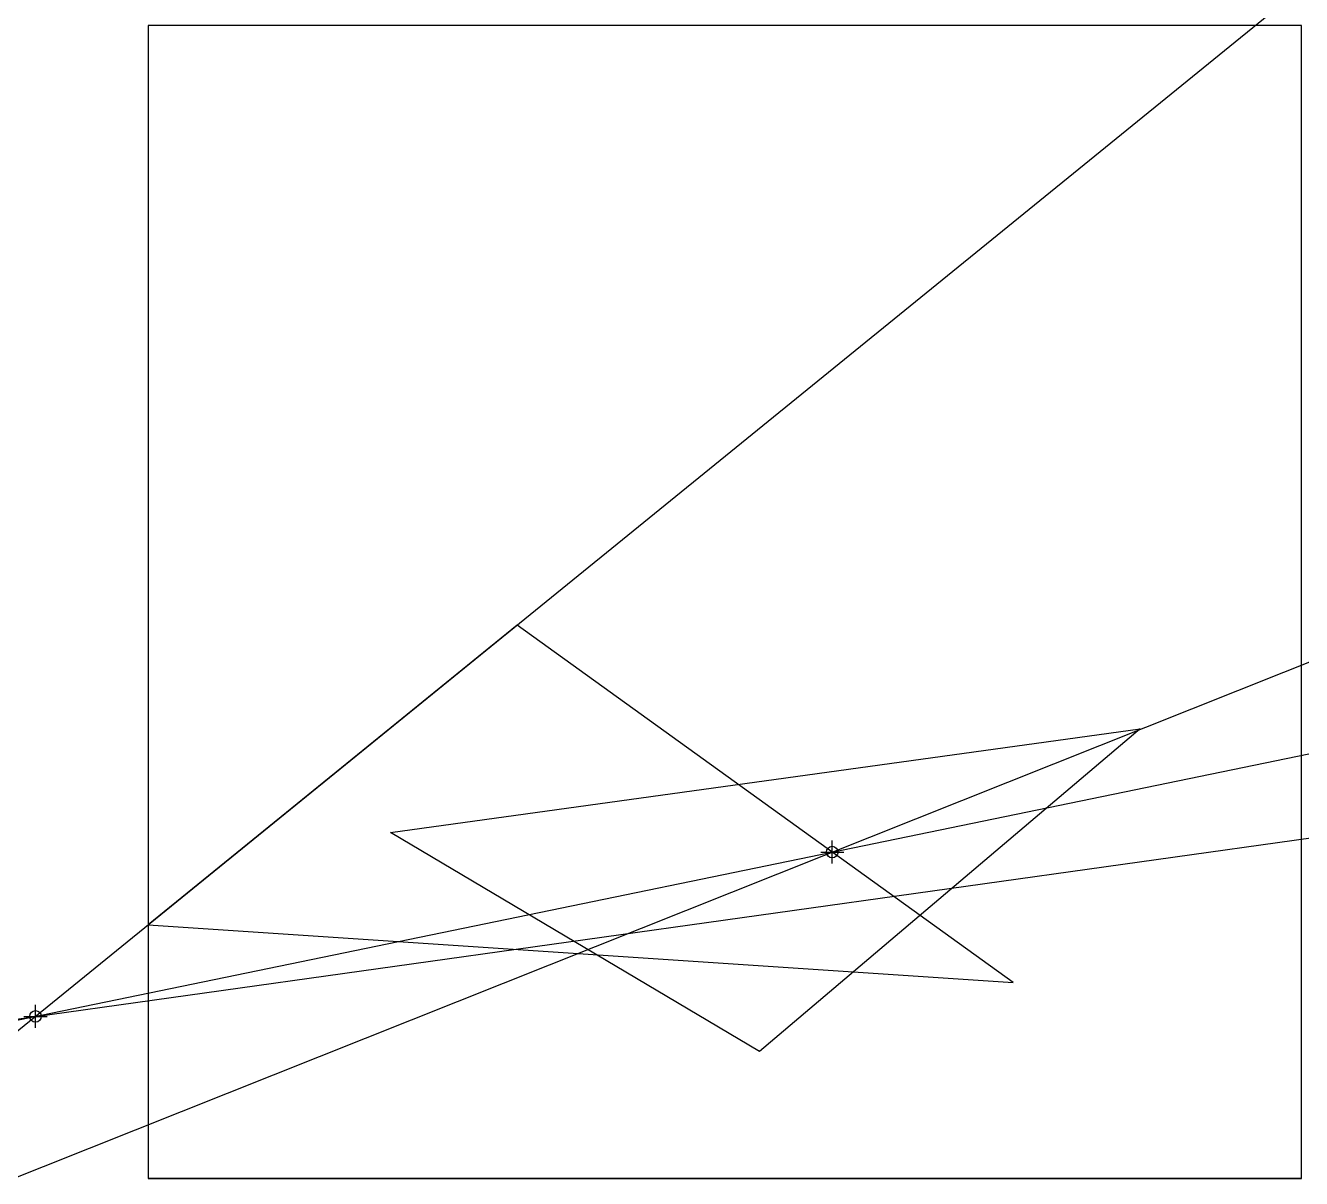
# Model space of a CAD drawing. Header units: millimetres. Extents: x -11 to 100, y 0 to 100.
import ezdxf

# ---------------------------------------------------------------- set-up
doc = ezdxf.new("R2010")
doc.units = ezdxf.units.MM
doc.header["$PDMODE"] = 34

msp = doc.modelspace()

# ---------------------------------------------------------------- linework, layer by layer
at = {"color": 3}
for p, q in [((100, 100), (0, 100)), ((0, 100), (0, 0)), ((100, 0), (100, 100)), ((0, 0), (100, 0))]:
    msp.add_line(p, q, dxfattribs=at)
at = {"color": 6}
for p, q in [((32, 48, 48), (0, 22, 20)), ((75, 17, 9), (32, 48, 48)), ((0, 22, 20), (75, 17, 9))]:
    msp.add_line(p, q, dxfattribs=at)
at = {"color": 4}
for p, q in [((21, 30, 6), (86, 39, 22)), ((86, 39, 22), (53, 11, 40)), ((53, 11, 40), (21, 30, 6))]:
    msp.add_line(p, q, dxfattribs=at)
at = {"color": 1}
for p, q in [((0, 0), (100, 0)), ((100, 0, 100), (0, 0, 100)), ((0, 0, 100), (0, 0)), ((100, 0), (100, 0, 100))]:
    msp.add_line(p, q, dxfattribs=at)
at = {"color": 6, "transparency": 33554559}
msp.add_xline((21.45697675424577, 39.4337936128247, 38.77485465996506), (-0.6420578831241021, -0.5216720300383334, -0.5618006477335897), dxfattribs=at)
at = {"color": 4, "transparency": 33554495}
for p, direction in [((41.60929233216486, 21.25151085243273, 24.00827504608653), (0.9281050267789462, 0.3700693332225323, -0.04086254857301554)), ((2.248368695526728, 15.741426155725, 14.38644996181895), (0.9625387064989759, 0.1347445462822438, 0.2352937435174823))]:
    msp.add_xline(p, direction, dxfattribs=at)
at = {"color": 2}
msp.add_xline((-9.774289451777996, 14.05838982043038, 11.44749672969425), (0.9659980219145252, 0.1992754366114844, 0.1647334878539487), dxfattribs=at)
at = {"extrusion": (-0.2583532349662818, 0.7191537589717152, 0.6450360276289298)}
for p in [(59.31175640979282, 28.31012909991686, 23.22887209344373), (-9.774289451777996, 14.05838982043038, 11.44749672969425)]:
    msp.add_point(p, dxfattribs=at)

doc.saveas('drawing.dxf')
